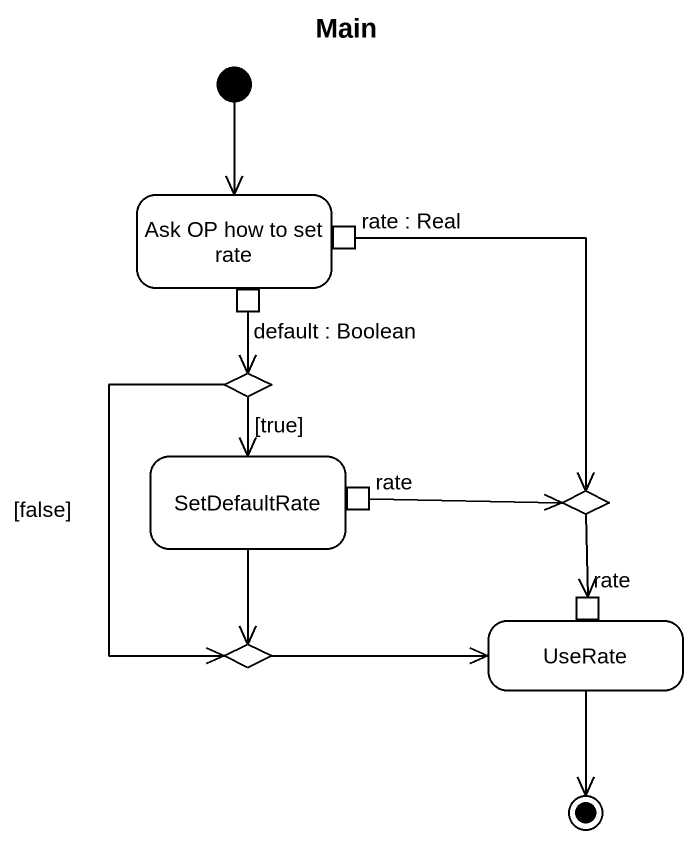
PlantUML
@startuml
title Main
hide empty description
state "Ask OP how to set rate" as Ask_OP_how_to_set_rate {
  state "rate : Real" as rate_Real <<outputPin>>
  state "default : Boolean" as default_Boolean <<outputPin>>
}
state choice1 <<choice>>
state SetDefaultRate {
  state rate <<outputPin>>
}
state choice2 <<choice>>
state choice3 <<choice>>
state UseRate {
  state "rate" as rate_2 <<inputPin>>
}
[*] --> Ask_OP_how_to_set_rate
rate_Real --> choice2
default_Boolean --> choice1
choice1 --> SetDefaultRate : [true]
choice1 --> choice3 : [false]
SetDefaultRate --> choice3
rate -right-> choice2
choice2 --> rate_2
choice3 -right-> UseRate
UseRate --> [*]
@enduml
